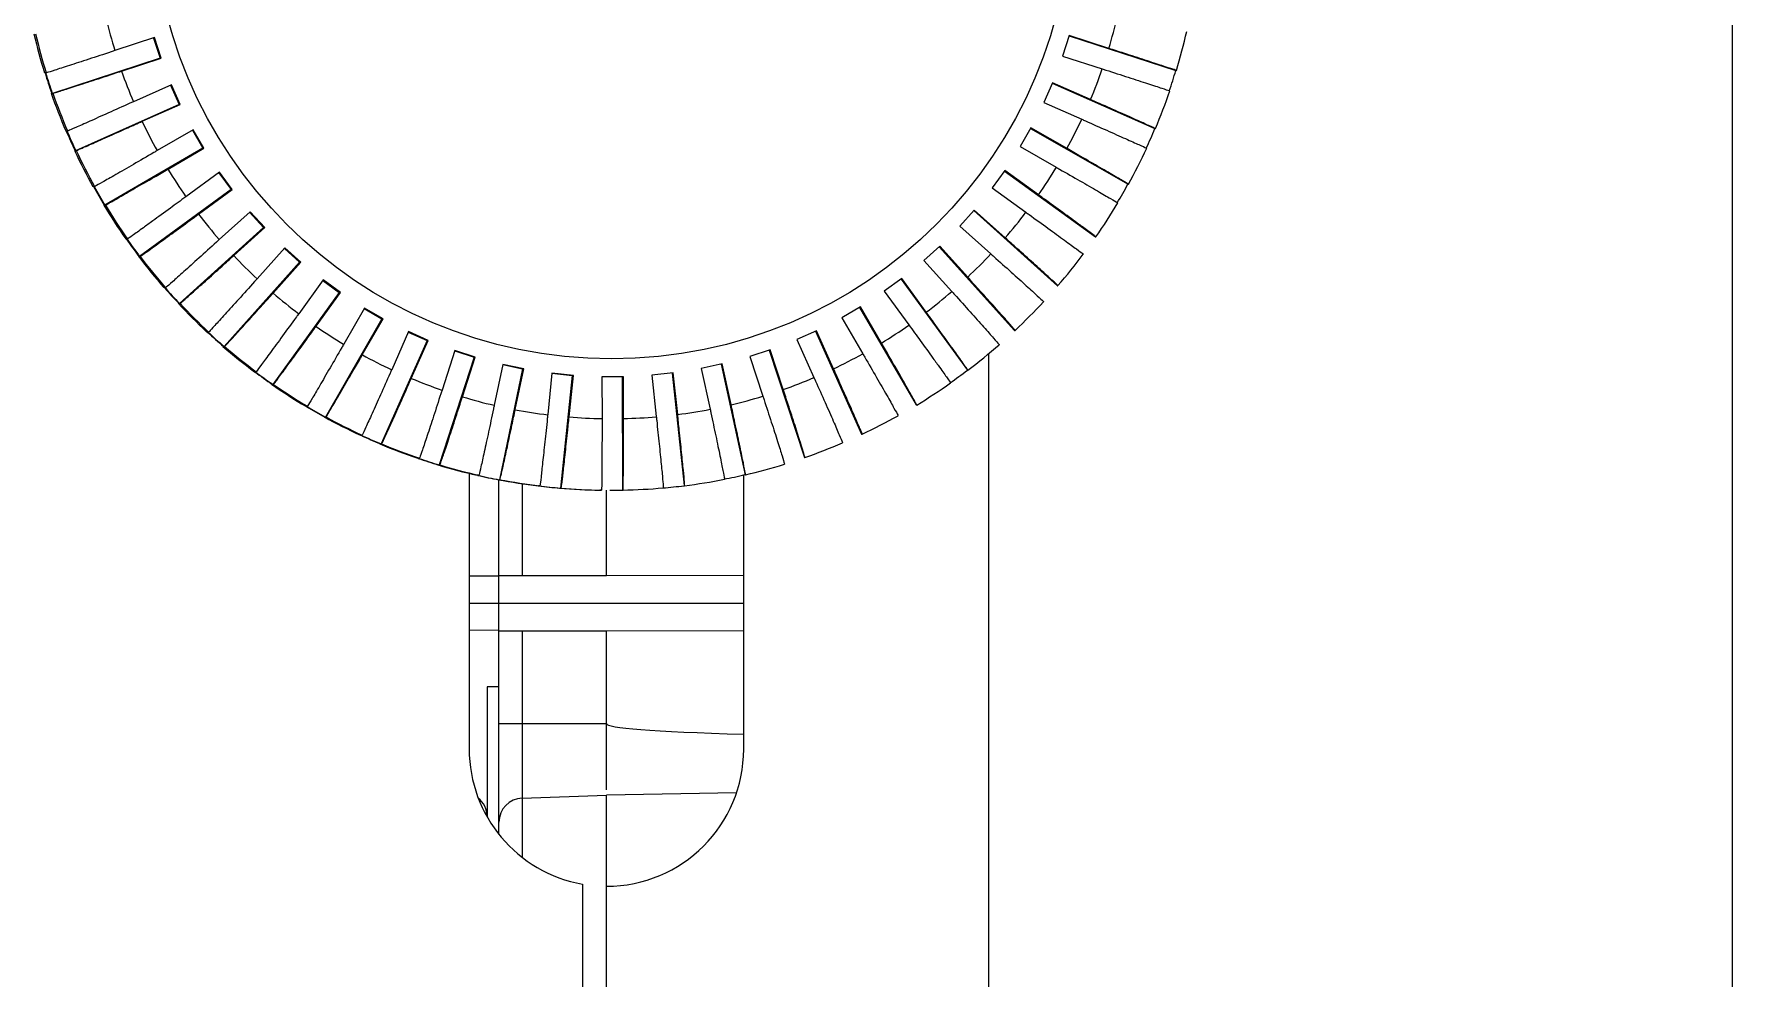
# Model space of a CAD drawing. Extents: x 12.3 to 108.7, y 1.1 to 80.4.
# Drawn here: x 47.227 to 48.65, y 11.484 to 12.275 of the extents above; entities that cross this region are included whole.
import ezdxf

# ---------------------------------------------------------------- set-up
doc = ezdxf.new("R2010")
doc.units = 0
doc.header["$MEASUREMENT"] = 0
doc.layers.add('OBJECT', color=7, linetype='CONTINUOUS')

msp = doc.modelspace()

# ---------------------------------------------------------------- linework, layer by layer
at = {"layer": 'OBJECT'}
for p, q in [((48.6498, 16.4361), (48.6498, 10.7019)), ((47.3282, 12.2722), (47.295, 12.2613)), ((47.3273, 12.2719), (47.3328, 12.2551)), ((47.3338, 12.2551), (47.3282, 12.2722)), ((48.0945, 12.2739), (48.089, 12.2567)), ((48.0944, 12.2736), (48.1839, 12.2447)), ((48.1277, 12.2632), (48.0945, 12.2739)), ((47.3328, 12.2551), (47.2426, 12.2255)), ((47.3006, 12.2442), (47.3338, 12.2551)), ((47.3338, 12.2551), (47.3328, 12.2551)), ((48.089, 12.2567), (48.1222, 12.246)), ((47.2365, 12.2426), (47.236, 12.2426)), ((47.2374, 12.2426), (47.237, 12.2426)), ((48.1839, 12.2447), (48.1843, 12.2447)), ((47.2416, 12.2255), (47.2421, 12.2255)), ((47.2426, 12.2255), (47.243, 12.2255)), ((47.3424, 12.2328), (47.3105, 12.2185)), ((47.3416, 12.2324), (47.3488, 12.2163)), ((47.3497, 12.2163), (47.3424, 12.2328)), ((48.0805, 12.2344), (48.0732, 12.218)), ((48.0803, 12.2341), (48.1663, 12.196)), ((48.1124, 12.2203), (48.0805, 12.2344)), ((47.3488, 12.2163), (47.2621, 12.1775)), ((47.3179, 12.2021), (47.3497, 12.2163)), ((47.3497, 12.2163), (47.3488, 12.2163)), ((48.0732, 12.218), (48.1051, 12.2038)), ((47.2543, 12.194), (47.2538, 12.194)), ((47.2552, 12.194), (47.2548, 12.194)), ((47.3606, 12.1951), (47.3304, 12.1776)), ((47.3599, 12.1947), (47.3687, 12.1795)), ((47.3696, 12.1795), (47.3606, 12.1951)), ((48.0624, 12.1966), (48.0534, 12.181)), ((48.0622, 12.1962), (48.1438, 12.1494)), ((48.0927, 12.1793), (48.0624, 12.1966)), ((48.1663, 12.196), (48.1668, 12.196)), ((47.3687, 12.1795), (47.2866, 12.1319)), ((47.3395, 12.162), (47.3696, 12.1795)), ((47.3696, 12.1795), (47.3687, 12.1795)), ((48.0534, 12.181), (48.0837, 12.1636)), ((47.2612, 12.1775), (47.2616, 12.1775)), ((47.2621, 12.1775), (47.2626, 12.1775)), ((47.3827, 12.1595), (47.3545, 12.1389)), ((47.3821, 12.159), (47.3924, 12.145)), ((47.3933, 12.145), (47.3827, 12.1595)), ((48.0405, 12.161), (48.0299, 12.1464)), ((48.0401, 12.1605), (48.1164, 12.1053)), ((48.0688, 12.1405), (48.0405, 12.161)), ((48.1438, 12.1494), (48.1442, 12.1494)), ((47.277, 12.1474), (47.2766, 12.1474)), ((47.278, 12.1474), (47.2776, 12.1474)), ((47.3924, 12.145), (47.3157, 12.089)), ((47.3651, 12.1244), (47.3933, 12.145)), ((47.3933, 12.145), (47.3924, 12.145)), ((48.0299, 12.1464), (48.0582, 12.1259)), ((47.2856, 12.1319), (47.2861, 12.1319)), ((47.2866, 12.1319), (47.287, 12.1319)), ((47.4084, 12.1264), (47.3825, 12.103)), ((47.4079, 12.1259), (47.4195, 12.1131)), ((47.4205, 12.1131), (47.4084, 12.1264)), ((48.0149, 12.1278), (48.0029, 12.1144)), ((48.0145, 12.1273), (48.0846, 12.0644)), ((48.0409, 12.1045), (48.0149, 12.1278)), ((47.4195, 12.1131), (47.3491, 12.0494)), ((47.3946, 12.0897), (47.4205, 12.1131)), ((47.4205, 12.1131), (47.4195, 12.1131)), ((48.0029, 12.1144), (48.0289, 12.0911)), ((47.3046, 12.1035), (47.3041, 12.1035)), ((47.3055, 12.1035), (47.3051, 12.1035)), ((47.4374, 12.0962), (47.4141, 12.0702)), ((47.437, 12.0957), (47.4498, 12.0842)), ((47.4508, 12.0842), (47.4374, 12.0962)), ((47.9861, 12.0974), (47.9727, 12.0854)), ((47.9855, 12.097), (48.0488, 12.027)), ((48.0095, 12.0716), (47.9861, 12.0974)), ((48.1164, 12.1053), (48.1169, 12.1053)), ((47.3147, 12.089), (47.3152, 12.089)), ((47.3157, 12.089), (47.3161, 12.089)), ((47.4498, 12.0842), (47.3865, 12.0135)), ((47.4275, 12.0582), (47.4508, 12.0842)), ((47.4508, 12.0842), (47.4498, 12.0842)), ((47.9727, 12.0854), (47.9961, 12.0595)), ((47.4694, 12.0692), (47.449, 12.0409)), ((47.4691, 12.0688), (47.483, 12.0587)), ((47.484, 12.0587), (47.4694, 12.0692)), ((47.9542, 12.0703), (47.9396, 12.0597)), ((47.9536, 12.0698), (48.0092, 11.9936)), ((47.9748, 12.0421), (47.9542, 12.0703)), ((48.0846, 12.0644), (48.0851, 12.0644)), ((47.3365, 12.0628), (47.3361, 12.0628)), ((47.3375, 12.0628), (47.337, 12.0628)), ((47.483, 12.0587), (47.4274, 11.9817)), ((47.4635, 12.0304), (47.484, 12.0587)), ((47.484, 12.0587), (47.483, 12.0587)), ((47.9396, 12.0597), (47.9602, 12.0315)), ((47.3482, 12.0494), (47.3486, 12.0494)), ((47.3491, 12.0494), (47.3496, 12.0494)), ((47.5187, 12.0367), (47.4714, 11.9544)), ((47.5041, 12.0457), (47.4867, 12.0154)), ((47.5023, 12.0065), (47.5197, 12.0367)), ((47.5038, 12.0453), (47.5187, 12.0367)), ((47.5197, 12.0367), (47.5041, 12.0457)), ((47.5197, 12.0367), (47.5187, 12.0367)), ((47.9196, 12.0466), (47.9041, 12.0376)), ((47.9041, 12.0376), (47.9216, 12.0074)), ((47.9189, 12.0462), (47.9663, 11.9645)), ((47.9372, 12.0164), (47.9196, 12.0466)), ((47.3726, 12.0255), (47.3721, 12.0255)), ((47.3735, 12.0255), (47.3731, 12.0255)), ((47.541, 12.0259), (47.5269, 11.994)), ((47.5408, 12.0256), (47.5565, 12.0186)), ((47.5574, 12.0186), (47.541, 12.0259)), ((47.8828, 12.0267), (47.8664, 12.0193)), ((47.882, 12.0263), (47.9206, 11.9401)), ((47.8971, 11.9948), (47.8828, 12.0267)), ((48.0488, 12.027), (48.0492, 12.027)), ((47.3855, 12.0135), (47.386, 12.0135)), ((47.3865, 12.0135), (47.3869, 12.0135)), ((47.5565, 12.0186), (47.5181, 11.9318)), ((47.5433, 11.9867), (47.5574, 12.0186)), ((47.5574, 12.0186), (47.5565, 12.0186)), ((47.5798, 12.0101), (47.5691, 11.9769)), ((47.5797, 12.0098), (47.5959, 12.0046)), ((47.5969, 12.0046), (47.5798, 12.0101)), ((47.8441, 12.0107), (47.827, 12.0051)), ((47.8432, 12.0104), (47.8727, 11.9205)), ((47.8549, 11.9775), (47.8441, 12.0107)), ((47.8664, 12.0193), (47.8806, 11.9875)), ((48.0268, 12.0073), (48.0268, 10.5929)), ((47.5959, 12.0046), (47.5668, 11.9143)), ((47.5862, 11.9714), (47.5969, 12.0046)), ((47.5969, 12.0046), (47.5959, 12.0046)), ((47.62, 11.9985), (47.6128, 11.9643)), ((47.6366, 11.9948), (47.6171, 11.9019)), ((47.6199, 11.9983), (47.6366, 11.9948)), ((47.6376, 11.9948), (47.62, 11.9985)), ((47.6304, 11.9606), (47.6376, 11.9948)), ((47.6376, 11.9948), (47.6366, 11.9948)), ((47.8039, 11.9989), (47.7863, 11.9951)), ((47.7863, 11.9951), (47.7937, 11.961)), ((47.803, 11.9987), (47.8229, 11.9061)), ((47.8112, 11.9648), (47.8039, 11.9989)), ((47.827, 12.0051), (47.8378, 11.9719)), ((48.0092, 11.9936), (48.0096, 11.9936)), ((47.4123, 11.9923), (47.4119, 11.9923)), ((47.4133, 11.9923), (47.4128, 11.9923)), ((47.4265, 11.9817), (47.4269, 11.9817)), ((47.4274, 11.9817), (47.4279, 11.9817)), ((47.6612, 11.9911), (47.6576, 11.9564)), ((47.6791, 11.9892), (47.6612, 11.9911)), ((47.6612, 11.991), (47.6782, 11.9892)), ((47.6782, 11.9892), (47.6684, 11.8948)), ((47.6755, 11.9545), (47.6791, 11.9892)), ((47.6791, 11.9892), (47.6782, 11.9892)), ((47.721, 11.9881), (47.703, 11.988)), ((47.703, 11.988), (47.7031, 11.9531)), ((47.72, 11.9881), (47.7202, 11.8932)), ((47.7211, 11.9532), (47.721, 11.9881)), ((47.7627, 11.9913), (47.7448, 11.9894)), ((47.7448, 11.9894), (47.7486, 11.9547)), ((47.7618, 11.9912), (47.7719, 11.8969)), ((47.7665, 11.9566), (47.7627, 11.9913)), ((47.9663, 11.9645), (47.9667, 11.9645)), ((47.4553, 11.9634), (47.4549, 11.9634)), ((47.4563, 11.9634), (47.4558, 11.9634)), ((47.4705, 11.9544), (47.4709, 11.9544)), ((47.4714, 11.9544), (47.4719, 11.9544)), ((47.5011, 11.9391), (47.5006, 11.9391)), ((47.502, 11.9391), (47.5016, 11.9391)), ((47.9206, 11.9401), (47.9211, 11.9401)), ((47.5171, 11.9318), (47.5175, 11.9318)), ((47.5181, 11.9318), (47.5185, 11.9318)), ((47.5492, 11.9198), (47.5487, 11.9198)), ((47.5501, 11.9198), (47.5497, 11.9198)), ((47.5658, 11.9143), (47.5663, 11.9143)), ((47.5668, 11.9143), (47.5672, 11.9143)), ((47.8727, 11.9205), (47.8731, 11.9205)), ((47.5918, 11.9072), (47.5918, 11.6763)), ((47.599, 11.9056), (47.5985, 11.9056)), ((47.5999, 11.9056), (47.5995, 11.9056)), ((47.6162, 11.9019), (47.6166, 11.9019)), ((47.6168, 11.8211), (47.6168, 11.9018)), ((47.6171, 11.9019), (47.6176, 11.9019)), ((47.6361, 11.8985), (47.6361, 11.8216)), ((47.65, 11.8967), (47.6496, 11.8967)), ((47.651, 11.8967), (47.6505, 11.8967)), ((47.6675, 11.8948), (47.6679, 11.8948)), ((47.6684, 11.8948), (47.6689, 11.8948)), ((47.7017, 11.8931), (47.7013, 11.8931)), ((47.7027, 11.8931), (47.7022, 11.8931)), ((47.7202, 11.8932), (47.7207, 11.8932)), ((47.7719, 11.8969), (47.7723, 11.8969)), ((47.8218, 11.6763), (47.8218, 11.9058)), ((47.8229, 11.9061), (47.8233, 11.9061)), ((47.7068, 11.8216), (47.7068, 11.8931)), ((47.7096, 11.8931), (47.7101, 11.8931)), ((47.6168, 11.8211), (47.5918, 11.821)), ((47.6168, 11.8216), (47.7068, 11.8216)), ((47.6168, 11.7985), (47.6168, 11.8211)), ((47.8218, 11.8213), (47.7068, 11.8216)), ((47.5918, 11.7985), (47.6168, 11.7985)), ((47.6168, 11.7758), (47.6168, 11.7985)), ((47.6168, 11.7985), (47.8218, 11.7985)), ((47.5918, 11.776), (47.6168, 11.7758)), ((47.6168, 11.7283), (47.6168, 11.7758)), ((47.6168, 11.7753), (47.7068, 11.7753)), ((47.6361, 11.7753), (47.6361, 11.6976)), ((47.7068, 11.7753), (47.8218, 11.7756)), ((47.7068, 11.6976), (47.7068, 11.7753)), ((47.6168, 11.7283), (47.6068, 11.7283)), ((47.6068, 11.7283), (47.6068, 11.6197)), ((47.6168, 11.6151), (47.6168, 11.7283)), ((47.6168, 11.6976), (47.6361, 11.6976)), ((47.6361, 11.6976), (47.7068, 11.6976)), ((47.7068, 11.6746), (47.7068, 11.6976)), ((47.7068, 11.6552), (47.7068, 11.6746)), ((47.7068, 11.6422), (47.7068, 11.6552)), ((47.6361, 11.6351), (47.7068, 11.6376)), ((47.8158, 11.6395), (47.7068, 11.6376)), ((47.7068, 11.5613), (47.7068, 11.6376)), ((47.6361, 11.6351), (47.6361, 11.5856)), ((47.6068, 11.6197), (47.6068, 11.6195)), ((47.6168, 11.6047), (47.6168, 11.6151)), ((47.6868, 11.563), (47.6868, 10.55)), ((47.7068, 10.5748), (47.7068, 11.5613))]:
    msp.add_line(p, q, dxfattribs=at)
msp.add_circle((47.7111, 12.3881), 0.385, dxfattribs=at)
for centre, radius, start, end in [((47.7111, 12.3881), 0.435, 193.3133, 196.9419), ((47.7111, 12.3881), 0.435, 343.3142, 346.9433), ((47.7105, 12.3881), 0.495, 343.1705, 347.0867), ((47.7092, 12.3881), 0.495, 193.1694, 197.0857), ((47.7106, 12.3881), 0.495, 193.1694, 197.0857), ((47.7097, 12.3881), 0.4951, 197.0859, 199.1691), ((47.7102, 12.3881), 0.4951, 197.0859, 199.1691), ((47.7111, 12.3881), 0.435, 199.313, 202.9418), ((47.7111, 12.3881), 0.435, 337.3144, 340.9433), ((47.7101, 12.388), 0.495, 341.087, 343.1707), ((47.7092, 12.3881), 0.495, 199.1693, 203.0856), ((47.7106, 12.3881), 0.495, 199.1692, 203.0857), ((47.7105, 12.3881), 0.495, 337.1707, 341.087), ((47.7097, 12.3881), 0.4951, 203.0856, 205.1688), ((47.7102, 12.3881), 0.495, 203.0855, 205.169), ((47.711, 12.388), 0.4349, 205.3125, 208.942), ((47.711, 12.3881), 0.435, 331.3146, 334.9433), ((47.7102, 12.388), 0.4949, 335.087, 337.171), ((47.7105, 12.3881), 0.495, 331.171, 335.0871), ((47.7092, 12.3881), 0.495, 205.1691, 209.0855), ((47.7106, 12.3881), 0.495, 205.1691, 209.0855), ((47.7112, 12.388), 0.4349, 325.3142, 328.944), ((47.7111, 12.3881), 0.435, 211.3128, 214.9416), ((47.71, 12.3881), 0.4951, 329.0874, 331.1706), ((47.7097, 12.3881), 0.495, 209.0854, 211.1688), ((47.7102, 12.3881), 0.495, 209.0854, 211.1688), ((47.7092, 12.3881), 0.495, 211.169, 215.0853), ((47.7106, 12.388), 0.495, 211.1689, 215.0854), ((47.711, 12.388), 0.4349, 217.3122, 220.9418), ((47.711, 12.3881), 0.4351, 319.3153, 322.9432), ((47.7106, 12.388), 0.495, 325.1707, 329.0874), ((47.7095, 12.388), 0.4949, 215.0851, 217.1691), ((47.7101, 12.388), 0.4949, 215.0851, 217.1691), ((47.7092, 12.3881), 0.495, 217.1688, 221.0853), ((47.7106, 12.388), 0.495, 217.1687, 221.0853), ((47.7111, 12.388), 0.435, 223.3123, 226.9416), ((47.7111, 12.388), 0.4349, 313.3147, 316.944), ((47.7105, 12.3881), 0.495, 319.1712, 323.0871), ((47.7098, 12.3882), 0.4952, 221.0855, 223.1682), ((47.7103, 12.3882), 0.4952, 221.0855, 223.1682), ((47.7112, 12.3881), 0.4351, 229.3129, 232.9411), ((47.711, 12.3881), 0.435, 307.3148, 310.9434), ((47.7105, 12.388), 0.495, 313.1711, 317.0875), ((47.7092, 12.3881), 0.495, 223.169, 227.0851), ((47.7106, 12.3881), 0.495, 223.1689, 227.0852), ((47.7096, 12.388), 0.495, 227.0854, 229.1691), ((47.7101, 12.388), 0.495, 227.0854, 229.1691), ((47.7111, 12.3881), 0.4351, 235.3129, 238.9413), ((47.7111, 12.388), 0.435, 301.3148, 304.9438), ((47.7091, 12.388), 0.4949, 229.1688, 233.0855), ((47.7105, 12.388), 0.4949, 229.1687, 233.0855), ((47.711, 12.3881), 0.4351, 295.3148, 298.9431), ((47.7106, 12.388), 0.4949, 307.1706, 311.0878), ((47.7111, 12.388), 0.4349, 241.3124, 244.942), ((47.7104, 12.3877), 0.4946, 305.0865, 307.1719), ((47.7093, 12.3876), 0.4945, 233.0842, 235.1699), ((47.7098, 12.3876), 0.4945, 233.0842, 235.1699), ((47.7091, 12.3879), 0.4948, 235.1683, 239.0859), ((47.7105, 12.3879), 0.4948, 235.1683, 239.0858), ((47.711, 12.3879), 0.4348, 247.3123, 250.9424), ((47.7111, 12.388), 0.435, 289.3142, 292.9435), ((47.7106, 12.388), 0.495, 301.1709, 305.0874), ((47.7111, 12.388), 0.435, 253.3128, 256.9421), ((47.7111, 12.3879), 0.4349, 283.3137, 286.9437), ((47.7098, 12.3883), 0.4953, 239.0858, 241.1681), ((47.7103, 12.3883), 0.4953, 239.0858, 241.1681), ((47.7092, 12.3881), 0.495, 241.1692, 245.0855), ((47.7106, 12.3881), 0.495, 241.1692, 245.0855), ((47.7111, 12.388), 0.435, 259.3133, 262.9425), ((47.7111, 12.3879), 0.4349, 265.3133, 268.9431), ((47.7111, 12.3881), 0.4351, 271.314, 274.9423), ((47.7111, 12.3879), 0.4349, 277.3136, 280.9434), ((47.7105, 12.3881), 0.495, 295.171, 299.0873), ((47.7094, 12.3877), 0.4946, 245.0849, 247.1701), ((47.71, 12.3877), 0.4946, 245.0849, 247.1701), ((47.7091, 12.388), 0.4949, 247.1689, 251.0858), ((47.7105, 12.388), 0.4949, 247.1689, 251.0859), ((47.7106, 12.388), 0.4949, 289.1703, 293.0875), ((47.7095, 12.3878), 0.4948, 251.0853, 253.1698), ((47.7101, 12.3878), 0.4948, 251.0853, 253.1698), ((47.7091, 12.3879), 0.4948, 253.1688, 257.0863), ((47.7105, 12.3879), 0.4948, 253.1688, 257.0863), ((47.7105, 12.3881), 0.4951, 283.1707, 287.0864), ((47.7096, 12.3881), 0.4951, 257.0857, 259.1689), ((47.7101, 12.3881), 0.4951, 257.0857, 259.1689), ((47.7092, 12.3881), 0.495, 259.1698, 263.0861), ((47.7106, 12.3881), 0.495, 259.1698, 263.0861), ((47.7096, 12.3882), 0.4951, 263.0863, 265.1692), ((47.7101, 12.3882), 0.4951, 263.0863, 265.1692), ((47.7092, 12.388), 0.495, 265.1698, 269.0864), ((47.7106, 12.388), 0.495, 265.1698, 269.0864), ((47.7101, 12.387), 0.494, 269.9983, 271.1707), ((47.7105, 12.3882), 0.4951, 271.1707, 275.0861), ((47.7101, 12.3881), 0.4951, 275.0864, 277.1697), ((47.7105, 12.3881), 0.4951, 277.1707, 281.0865), ((47.7101, 12.3881), 0.495, 281.0868, 283.1703), ((47.7068, 11.6763), 0.115, 180, 259.9846), ((47.7068, 11.6763), 0.115, 270, 0), ((47.5868, 11.6197), 0.02, 0, 51.0308), ((47.6368, 11.6151), 0.02, 92, 180)]:
    msp.add_arc(centre, radius, start, end, dxfattribs=at)
msp.add_ellipse((54.5821, 11.8176), major_axis=(6.8753, 0.12), ratio=0.008726, start_param=3.14144, end_param=3.324598, dxfattribs=at)
for points, knots in [([(48.1843, 12.2447), (48.1838, 12.2449), (48.1826, 12.2454), (48.1729, 12.2485), (48.1586, 12.2532), (48.1426, 12.2584), (48.132, 12.2618), (48.1277, 12.2632)], [0, 0, 0, 0, 0.214561, 0.429207, 0.643867, 0.858563, 1, 1, 1, 1]), ([(47.295, 12.2613), (47.294, 12.261), (47.2865, 12.2585), (47.2728, 12.254), (47.2561, 12.2486), (47.2439, 12.2447), (47.2382, 12.2428), (47.2376, 12.2427), (47.2374, 12.2426)], [0, 0, 0, 0, 0.034485, 0.249218, 0.463936, 0.678619, 0.893263, 1, 1, 1, 1]), ([(47.243, 12.2255), (47.2437, 12.2257), (47.2451, 12.2261), (47.2551, 12.2294), (47.2697, 12.2341), (47.2858, 12.2393), (47.2964, 12.2428), (47.3006, 12.2442)], [0, 0, 0, 0, 0.214562, 0.429209, 0.643869, 0.858562, 1, 1, 1, 1]), ([(48.1222, 12.246), (48.1232, 12.2457), (48.1307, 12.2433), (48.1444, 12.2389), (48.1609, 12.2335), (48.1729, 12.2296), (48.1783, 12.2278), (48.1787, 12.2277), (48.1788, 12.2276)], [0, 0, 0, 0, 0.034466, 0.249199, 0.463915, 0.678599, 0.893242, 1, 1, 1, 1]), ([(47.3105, 12.2185), (47.3095, 12.2181), (47.3024, 12.2149), (47.2892, 12.209), (47.2732, 12.2018), (47.2614, 12.1966), (47.256, 12.1942), (47.2554, 12.194), (47.2552, 12.194)], [0, 0, 0, 0, 0.034487, 0.24922, 0.463938, 0.67862, 0.893263, 1, 1, 1, 1]), ([(48.1668, 12.196), (48.1662, 12.1963), (48.1651, 12.1968), (48.1558, 12.201), (48.142, 12.2072), (48.1267, 12.214), (48.1165, 12.2185), (48.1124, 12.2203)], [0, 0, 0, 0, 0.2145634, 0.4292084, 0.6438677, 0.8585626, 1, 1, 1, 1]), ([(47.2626, 12.1775), (47.2632, 12.1778), (47.2646, 12.1784), (47.2742, 12.1826), (47.2882, 12.1888), (47.3036, 12.1957), (47.3138, 12.2003), (47.3179, 12.2021)], [0, 0, 0, 0, 0.214562, 0.429209, 0.643869, 0.858562, 1, 1, 1, 1]), ([(48.1051, 12.2038), (48.1061, 12.2034), (48.1132, 12.2002), (48.1264, 12.1944), (48.1423, 12.1873), (48.1538, 12.1822), (48.159, 12.1798), (48.1594, 12.1796), (48.1595, 12.1795)], [0, 0, 0, 0, 0.034474, 0.249207, 0.463925, 0.678607, 0.893251, 1, 1, 1, 1]), ([(48.1442, 12.1494), (48.1437, 12.1497), (48.1426, 12.1504), (48.1338, 12.1555), (48.1208, 12.1631), (48.1062, 12.1715), (48.0965, 12.1771), (48.0927, 12.1793)], [0, 0, 0, 0, 0.214562, 0.429209, 0.643868, 0.858563, 1, 1, 1, 1]), ([(47.3304, 12.1776), (47.3295, 12.177), (47.3227, 12.1731), (47.3102, 12.1658), (47.2951, 12.1571), (47.2839, 12.1507), (47.2787, 12.1478), (47.2782, 12.1475), (47.278, 12.1474)], [0, 0, 0, 0, 0.0344897, 0.2492223, 0.463938, 0.6786202, 0.8932667, 1, 1, 1, 1]), ([(48.0837, 12.1636), (48.0846, 12.1631), (48.0914, 12.1592), (48.1039, 12.152), (48.1189, 12.1434), (48.1298, 12.137), (48.1348, 12.1341), (48.1351, 12.1338), (48.1352, 12.1338)], [0, 0, 0, 0, 0.034481, 0.249213, 0.463931, 0.678613, 0.893257, 1, 1, 1, 1]), ([(47.287, 12.1319), (47.2877, 12.1322), (47.2889, 12.1329), (47.298, 12.1381), (47.3113, 12.1457), (47.326, 12.1542), (47.3356, 12.1598), (47.3395, 12.162)], [0, 0, 0, 0, 0.214563, 0.429208, 0.643868, 0.858563, 1, 1, 1, 1]), ([(47.3545, 12.1389), (47.3501, 12.1357), (47.3403, 12.1285), (47.328, 12.1196), (47.3171, 12.1117), (47.309, 12.1059), (47.3058, 12.1037), (47.3056, 12.1036), (47.3055, 12.1035)], [0, 0, 0, 0, 0.173128, 0.387776, 0.522161, 0.736712, 0.951261, 1, 1, 1, 1]), ([(48.1169, 12.1053), (48.1164, 12.1057), (48.1154, 12.1065), (48.1072, 12.1126), (48.095, 12.1215), (48.0814, 12.1314), (48.0723, 12.1379), (48.0688, 12.1405)], [0, 0, 0, 0, 0.214565, 0.429207, 0.643868, 0.858562, 1, 1, 1, 1]), ([(47.3161, 12.089), (47.3164, 12.0891), (47.317, 12.0895), (47.3218, 12.0929), (47.3305, 12.0992), (47.3422, 12.1076), (47.355, 12.117), (47.3628, 12.1227), (47.3651, 12.1244)], [0, 0, 0, 0, 0.129627, 0.344103, 0.478285, 0.692838, 0.907389, 1, 1, 1, 1]), ([(48.0582, 12.1259), (48.0591, 12.1253), (48.0654, 12.1207), (48.0771, 12.1123), (48.0911, 12.1021), (48.1013, 12.0946), (48.1059, 12.0912), (48.1062, 12.0909), (48.1063, 12.0908)], [0, 0, 0, 0, 0.034485, 0.249218, 0.463935, 0.678618, 0.893262, 1, 1, 1, 1]), ([(47.3825, 12.103), (47.3817, 12.1023), (47.3759, 12.0971), (47.3652, 12.0874), (47.3522, 12.0757), (47.3426, 12.0671), (47.3381, 12.0632), (47.3376, 12.0629), (47.3375, 12.0628)], [0, 0, 0, 0, 0.03449, 0.249222, 0.46394, 0.678624, 0.893267, 1, 1, 1, 1]), ([(48.0851, 12.0644), (48.0847, 12.0649), (48.0838, 12.0658), (48.0762, 12.0727), (48.065, 12.0828), (48.0525, 12.0941), (48.0442, 12.1015), (48.0409, 12.1045)], [0, 0, 0, 0, 0.214561, 0.429207, 0.643868, 0.858563, 1, 1, 1, 1]), ([(47.3496, 12.0494), (47.3501, 12.0498), (47.3512, 12.0507), (47.359, 12.0577), (47.3704, 12.0679), (47.383, 12.0792), (47.3913, 12.0867), (47.3946, 12.0897)], [0, 0, 0, 0, 0.214562, 0.429207, 0.643866, 0.858562, 1, 1, 1, 1]), ([(48.0289, 12.0911), (48.0297, 12.0904), (48.0355, 12.0852), (48.0463, 12.0755), (48.0591, 12.0639), (48.0685, 12.0554), (48.0727, 12.0515), (48.073, 12.0511), (48.0731, 12.051)], [0, 0, 0, 0, 0.034489, 0.249221, 0.463937, 0.67862, 0.893264, 1, 1, 1, 1]), ([(47.4141, 12.0702), (47.4134, 12.0694), (47.4082, 12.0636), (47.3985, 12.0528), (47.3868, 12.0399), (47.3781, 12.0304), (47.3741, 12.026), (47.3737, 12.0257), (47.3735, 12.0255)], [0, 0, 0, 0, 0.034488, 0.249221, 0.463936, 0.678619, 0.893263, 1, 1, 1, 1]), ([(48.0492, 12.027), (48.0488, 12.0275), (48.048, 12.0285), (48.0413, 12.0362), (48.0312, 12.0475), (48.0199, 12.06), (48.0124, 12.0683), (48.0095, 12.0716)], [0, 0, 0, 0, 0.214565, 0.429209, 0.643868, 0.858563, 1, 1, 1, 1]), ([(47.3869, 12.0135), (47.3874, 12.014), (47.3884, 12.015), (47.3955, 12.0227), (47.4058, 12.034), (47.4171, 12.0466), (47.4245, 12.0549), (47.4275, 12.0582)], [0, 0, 0, 0, 0.214561, 0.429208, 0.643867, 0.858562, 1, 1, 1, 1]), ([(47.9961, 12.0595), (47.9969, 12.0587), (48.0021, 12.0529), (48.0118, 12.0422), (48.0233, 12.0293), (48.0317, 12.0198), (48.0355, 12.0155), (48.0358, 12.0151), (48.0359, 12.015)], [0, 0, 0, 0, 0.03449, 0.249222, 0.46394, 0.678622, 0.893264, 1, 1, 1, 1]), ([(47.449, 12.0409), (47.4483, 12.04), (47.4438, 12.0337), (47.4352, 12.022), (47.425, 12.0079), (47.4173, 11.9976), (47.4138, 11.9928), (47.4134, 11.9924), (47.4133, 11.9923)], [0, 0, 0, 0, 0.034485, 0.249218, 0.463934, 0.678616, 0.89326, 1, 1, 1, 1]), ([(48.0096, 11.9936), (48.0095, 11.9938), (48.0092, 11.9943), (48.0059, 11.999), (47.9998, 12.0076), (47.9914, 12.0192), (47.9821, 12.032), (47.9765, 12.0398), (47.9748, 12.0421)], [0, 0, 0, 0, 0.129626, 0.344104, 0.478284, 0.692837, 0.907389, 1, 1, 1, 1]), ([(47.4279, 11.9817), (47.4283, 11.9823), (47.4292, 11.9834), (47.4354, 11.9917), (47.4444, 12.0041), (47.4544, 12.0177), (47.4609, 12.0268), (47.4635, 12.0304)], [0, 0, 0, 0, 0.214563, 0.429207, 0.643868, 0.858563, 1, 1, 1, 1]), ([(47.9602, 12.0315), (47.9634, 12.0271), (47.9706, 12.0173), (47.9794, 12.0051), (47.9872, 11.9942), (47.9929, 11.9863), (47.995, 11.9832), (47.9951, 11.983), (47.9951, 11.983)], [0, 0, 0, 0, 0.173128, 0.387776, 0.522161, 0.73671, 0.951262, 1, 1, 1, 1]), ([(47.4867, 12.0154), (47.4861, 12.0145), (47.4823, 12.0077), (47.475, 11.9952), (47.4663, 11.9801), (47.4598, 11.969), (47.4567, 11.964), (47.4564, 11.9635), (47.4563, 11.9634)], [0, 0, 0, 0, 0.034479, 0.249212, 0.46393, 0.678613, 0.893257, 1, 1, 1, 1]), ([(47.9216, 12.0074), (47.9221, 12.0065), (47.926, 11.9997), (47.9333, 11.9872), (47.9419, 11.9722), (47.9482, 11.9611), (47.951, 11.9561), (47.9511, 11.9556), (47.9512, 11.9555)], [0, 0, 0, 0, 0.034489, 0.249222, 0.46394, 0.678622, 0.893266, 1, 1, 1, 1]), ([(47.9667, 11.9645), (47.9665, 11.9651), (47.9659, 11.9662), (47.9609, 11.9752), (47.9534, 11.9884), (47.945, 12.0029), (47.9394, 12.0126), (47.9372, 12.0164)], [0, 0, 0, 0, 0.214564, 0.429209, 0.643868, 0.858563, 1, 1, 1, 1]), ([(47.4719, 11.9544), (47.4723, 11.955), (47.473, 11.9561), (47.4783, 11.9651), (47.486, 11.9783), (47.4945, 11.9929), (47.5001, 12.0026), (47.5023, 12.0065)], [0, 0, 0, 0, 0.2145608, 0.4292074, 0.6438671, 0.8585615, 1, 1, 1, 1]), ([(47.5269, 11.994), (47.5264, 11.993), (47.5233, 11.9859), (47.5174, 11.9727), (47.5102, 11.9567), (47.5049, 11.9451), (47.5024, 11.9397), (47.5021, 11.9393), (47.502, 11.9391)], [0, 0, 0, 0, 0.034475, 0.249206, 0.463924, 0.678606, 0.893252, 1, 1, 1, 1]), ([(47.9211, 11.9401), (47.9209, 11.9407), (47.9204, 11.9419), (47.9164, 11.9513), (47.9103, 11.9652), (47.9034, 11.9806), (47.8989, 11.9908), (47.8971, 11.9948)], [0, 0, 0, 0, 0.214563, 0.429208, 0.643868, 0.858563, 1, 1, 1, 1]), ([(47.5185, 11.9318), (47.5188, 11.9324), (47.5195, 11.9337), (47.5238, 11.9431), (47.5301, 11.957), (47.537, 11.9725), (47.5415, 11.9827), (47.5433, 11.9867)], [0, 0, 0, 0, 0.2145623, 0.4292077, 0.6438673, 0.858562, 1, 1, 1, 1]), ([(47.8806, 11.9875), (47.8811, 11.9865), (47.8843, 11.9794), (47.8902, 11.9662), (47.8972, 11.9503), (47.9022, 11.9387), (47.9045, 11.9333), (47.9046, 11.9329), (47.9046, 11.9327)], [0, 0, 0, 0, 0.034487, 0.24922, 0.463938, 0.67862, 0.893265, 1, 1, 1, 1]), ([(47.5691, 11.9769), (47.5687, 11.9759), (47.5663, 11.9685), (47.5619, 11.9547), (47.5564, 11.9381), (47.5524, 11.926), (47.5504, 11.9204), (47.5502, 11.92), (47.5501, 11.9198)], [0, 0, 0, 0, 0.034466, 0.249198, 0.463916, 0.678598, 0.893244, 1, 1, 1, 1]), ([(47.5672, 11.9143), (47.5675, 11.9149), (47.568, 11.9162), (47.5714, 11.926), (47.5762, 11.9405), (47.5814, 11.9565), (47.5848, 11.9672), (47.5862, 11.9714)], [0, 0, 0, 0, 0.214563, 0.429207, 0.643867, 0.858562, 1, 1, 1, 1]), ([(47.6128, 11.9643), (47.6126, 11.9633), (47.611, 11.9556), (47.608, 11.9415), (47.6043, 11.9244), (47.6015, 11.912), (47.6002, 11.9062), (47.6, 11.9057), (47.5999, 11.9056)], [0, 0, 0, 0, 0.034454, 0.249188, 0.463904, 0.678586, 0.89323, 1, 1, 1, 1]), ([(47.8233, 11.9061), (47.8233, 11.9067), (47.8231, 11.908), (47.8211, 11.9181), (47.818, 11.933), (47.8145, 11.9495), (47.8122, 11.9604), (47.8112, 11.9648)], [0, 0, 0, 0, 0.214563, 0.429209, 0.643868, 0.858563, 1, 1, 1, 1]), ([(47.8378, 11.9719), (47.8382, 11.9709), (47.8406, 11.9635), (47.8451, 11.9498), (47.8504, 11.9332), (47.8542, 11.9211), (47.8559, 11.9156), (47.856, 11.9151), (47.856, 11.9149)], [0, 0, 0, 0, 0.034485, 0.249217, 0.463936, 0.678618, 0.893264, 1, 1, 1, 1]), ([(47.8731, 11.9205), (47.8729, 11.9211), (47.8727, 11.9224), (47.8696, 11.9322), (47.865, 11.9467), (47.8598, 11.9627), (47.8563, 11.9733), (47.8549, 11.9775)], [0, 0, 0, 0, 0.214562, 0.429208, 0.643868, 0.858562, 1, 1, 1, 1]), ([(47.6176, 11.9019), (47.6177, 11.9025), (47.6181, 11.9038), (47.6204, 11.9139), (47.6237, 11.9288), (47.6272, 11.9454), (47.6295, 11.9563), (47.6304, 11.9606)], [0, 0, 0, 0, 0.214565, 0.429208, 0.643867, 0.858562, 1, 1, 1, 1]), ([(47.6576, 11.9564), (47.6575, 11.9553), (47.6567, 11.9475), (47.6552, 11.9331), (47.6533, 11.9158), (47.6519, 11.9032), (47.6512, 11.8973), (47.651, 11.8968), (47.651, 11.8967)], [0, 0, 0, 0, 0.034454, 0.249188, 0.463905, 0.678586, 0.893232, 1, 1, 1, 1]), ([(47.6689, 11.8948), (47.669, 11.8955), (47.6693, 11.8968), (47.6705, 11.9071), (47.6722, 11.9222), (47.6739, 11.939), (47.6751, 11.9501), (47.6755, 11.9545)], [0, 0, 0, 0, 0.214564, 0.429209, 0.643869, 0.858562, 1, 1, 1, 1]), ([(47.7031, 11.9531), (47.7031, 11.9521), (47.7031, 11.9443), (47.7031, 11.9298), (47.703, 11.9124), (47.7029, 11.8997), (47.7028, 11.8938), (47.7027, 11.8933), (47.7027, 11.8931)], [0, 0, 0, 0, 0.034466, 0.249199, 0.463915, 0.678598, 0.893243, 1, 1, 1, 1]), ([(47.7207, 11.8932), (47.7207, 11.8938), (47.7208, 11.8952), (47.721, 11.9055), (47.7211, 11.9207), (47.7211, 11.9376), (47.7211, 11.9487), (47.7211, 11.9532)], [0, 0, 0, 0, 0.214563, 0.429208, 0.643868, 0.858563, 1, 1, 1, 1]), ([(47.7486, 11.9547), (47.7487, 11.9536), (47.7495, 11.9459), (47.751, 11.9315), (47.7528, 11.9142), (47.754, 11.9015), (47.7545, 11.8957), (47.7545, 11.8952), (47.7544, 11.895)], [0, 0, 0, 0, 0.034474, 0.249208, 0.463924, 0.678608, 0.893251, 1, 1, 1, 1]), ([(47.7723, 11.8969), (47.7723, 11.8976), (47.7723, 11.8989), (47.7714, 11.9092), (47.7698, 11.9243), (47.7681, 11.9411), (47.7669, 11.9522), (47.7665, 11.9566)], [0, 0, 0, 0, 0.214564, 0.429208, 0.643868, 0.858562, 1, 1, 1, 1]), ([(47.7937, 11.961), (47.7939, 11.9599), (47.7955, 11.9523), (47.7985, 11.9382), (47.8021, 11.9211), (47.8046, 11.9087), (47.8057, 11.903), (47.8057, 11.9025), (47.8057, 11.9023)], [0, 0, 0, 0, 0.03448, 0.249213, 0.463931, 0.678612, 0.893259, 1, 1, 1, 1]), ([(47.6168, 11.6151), (47.6168, 11.6155), (47.6168, 11.6166), (47.6168, 11.6264), (47.6168, 11.6451), (47.6168, 11.6698), (47.6168, 11.6883), (47.6168, 11.6976)], [0, 0, 0, 0, 0.141532, 0.35609, 0.570813, 0.785414, 1, 1, 1, 1]), ([(47.6361, 11.6976), (47.6361, 11.6976), (47.6361, 11.6906), (47.6361, 11.6765), (47.6361, 11.6578), (47.6361, 11.6437), (47.6361, 11.6362), (47.6361, 11.6354), (47.6361, 11.6351)], [0, 0, 0, 0, 0.000024, 0.214663, 0.429274, 0.643955, 0.858449, 1, 1, 1, 1])]:
    msp.add_open_spline(points, degree=3, knots=knots, dxfattribs=at)

doc.saveas('drawing.dxf')
